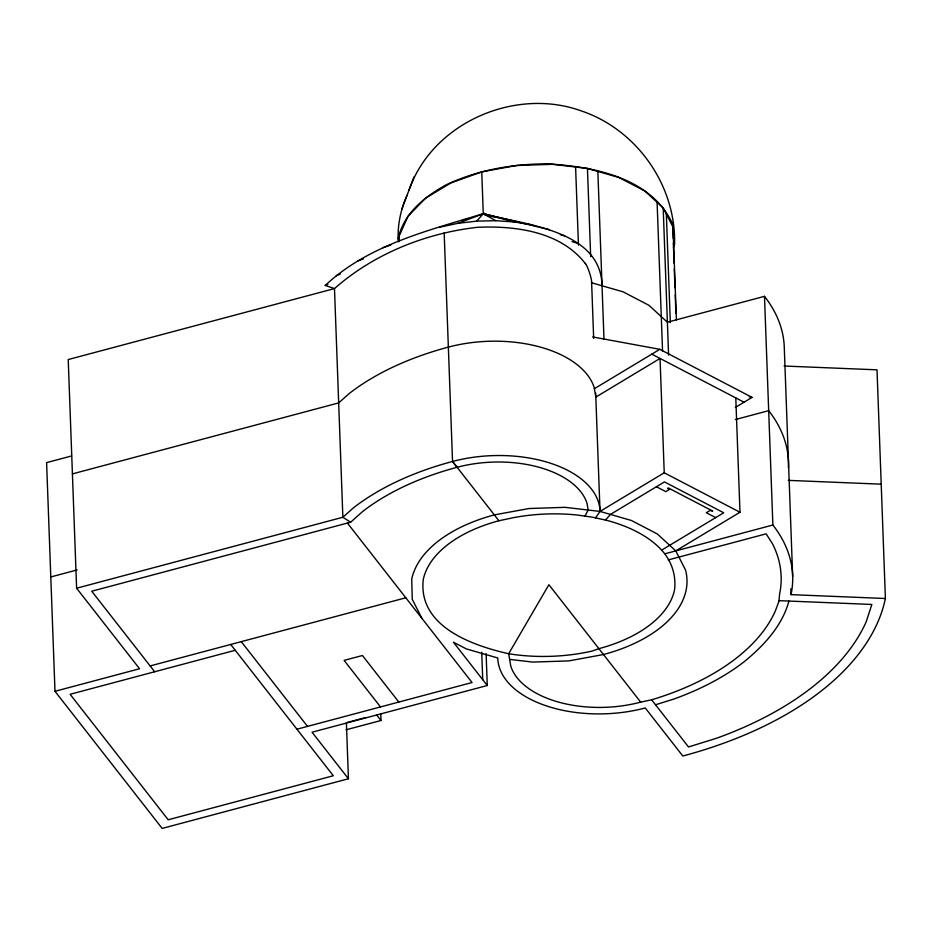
<?xml version="1.0" encoding="UTF-8"?>
<svg xmlns="http://www.w3.org/2000/svg" width="932" height="932" viewBox="0 0 932 932"><rect width="100%" height="100%" fill="white"/><g stroke="black" fill="none" stroke-linecap="round" stroke-linejoin="round"><path stroke-width="1.4" d="M398.348 241.784C397.207 225.87 400.562 209.898 407.016 195.347M591.54 282.21C592.286 280.893 588.29 267.146 585.331 263.395M602.025 285.751C600.977 229.272 522.561 224.682 483.277 213.731L476.718 221.129L457.88 223.319L439.881 227.175M788.938 601.058C782.216 625.966 763.809 645.631 744.33 661.603A243.928 136.759 -2.1 0 1 673.661 699.128L655.522 704.767M409.066 190.023C432.483 122.884 514.72 87.037 580.974 110.791C636.789 129.373 676.294 185.654 674.558 244.499L673.487 247.318L674.069 263.197M401.715 209.397L414.041 176.824M398.092 238.895C403.544 213.416 424.724 196.535 446.498 184.664C478.081 169.88 512.798 163.869 547.515 163.846C593.649 166.607 651.503 177.511 672.741 224.251M399.164 236.076L408.018 216.236L425.621 198.132L450.773 183.01L481.739 171.872L516.445 165.5L552.49 164.323L587.44 168.412L618.906 177.499L644.746 190.955L663.188 207.883L672.997 227.105L676.399 320.002M584.97 516.118L588.162 510.037L587.009 503.245A94.202 52.809 -2.1 0 0 457.111 467.293L457.018 467.305A232.383 130.282 -2.1 0 0 362.699 511.47L350.618 522.223L91.732 591.226L154.689 671.751M595.525 517.877L600.022 511.423L664.236 472.792L739.985 512.25L735.791 397.917M605.474 520.068L610.413 514.429L664.458 481.914L723.71 512.786L661.65 550.136A126.193 70.75 -2.1 0 0 606.674 520.336L592.123 517.132L576.885 514.988A126.193 70.75 -2.1 0 0 514.01 517.563L498.911 520.755A126.554 70.948 -2.1 0 0 423.268 579.564C417.862 626.374 472.233 645.538 508.662 653.74A127.766 71.624 -2.1 0 0 592.181 651.049L598.892 648.66A126.554 70.948 -2.1 0 0 674.535 589.863C676.364 575.382 671.483 560.715 661.65 550.136M585.564 263.884C560.843 231.509 515.676 225.637 477.592 227.292C425.551 233.105 373.918 253.807 334.483 288.582L325.245 285.448C368.28 244.953 427.753 230.752 482.52 213.882M594.383 388.691L659.821 349.325L752.066 397.382L735.325 407.459M350.618 522.223L342.871 517.26L334.483 288.582L68.222 359.542L76.61 588.22L342.871 517.26L353.473 507.812A243.928 136.759 -2.1 0 1 452.544 461.457A105.759 59.287 -2.1 0 1 600.022 511.423L631.477 520.51L657.316 533.978L675.77 550.894L739.985 512.25M325.245 285.448L327.901 284.342M462.61 220.581L467.759 218.484M336.242 275.651L340.25 274.078M457.88 223.319L484.489 213.265M357.876 260.878L363.329 258.933M382.644 247.737L390.834 245.034M71.554 455.969L46.6 462.622L54.988 691.299L162.168 828.408L348.44 778.756L346.389 722.766M72.416 473.887L338.677 402.915L349.279 393.479A243.928 136.759 -2.1 0 1 448.362 347.112A105.759 59.287 -2.1 0 1 594.173 387.479L595.828 397.09L660.042 358.447L664.236 472.792M792.689 576.722L784.301 348.044A243.928 136.759 -2.1 0 0 764.485 296.341L667.382 322.216L648.928 305.3L623.1 291.832L591.459 282.734M50.794 576.955L77.135 569.941M735.325 419.563L768.679 410.674A243.928 136.759 -2.1 0 1 788.437 467.899M54.988 691.299L139.567 668.757L76.61 588.22M150.134 665.937L405.816 597.785M235.237 650.28L70.11 694.293L168.191 819.776L333.318 775.75L230.693 644.466M665.192 553.713L772.873 525.019L764.485 296.341M668.256 559.922L766.127 533.838L772.43 543.647A232.383 130.282 -2.1 0 1 779.583 594.173L778.931 601.291L775.377 610.891A233.606 130.969 -2.1 0 1 651.631 699.792L640.692 702.134A94.202 52.809 -2.1 0 1 510.794 666.17L508.662 653.74L548.901 584.713L640.692 702.134M296.935 729.208L472.07 682.527L347.415 523.073M347.671 722.347L365.868 717.489M486.108 653.67L487.273 685.509L312.057 732.214L348.44 778.756M345.97 729.826L380.99 720.494L380.734 713.691M476.718 221.129L495.801 220.686L514.627 221.979L532.673 224.996M784.103 366.02L877.012 369.829L885.4 598.507A338.98 190.046 -2.1 0 1 682.807 756.003L645.259 707.971A105.759 59.287 -2.1 0 1 497.781 657.992L466.315 648.905L453.406 642.183L487.273 685.509M788.297 480.364L881.206 484.174M772.873 525.019A243.928 136.759 -2.1 0 1 791.035 594.639L885.4 598.507M778.989 600.651L871.851 604.46L866.166 621.865A327.447 183.581 -2.1 0 1 716.382 738.295L688.515 746.975L651.631 699.792M509.629 659.378L532.731 662.081L568.788 660.904L603.482 654.532A138.169 77.461 -2.1 0 0 685.568 570.116L675.77 550.894M592.624 336.941L659.821 349.325M749.212 396.857L752.066 397.382M481.739 171.872L483.277 213.731L549.484 229.656M485.817 215.141L483.277 213.731L514.627 221.979M495.801 220.686L483.277 213.731L497.292 217.54M560.377 234.666L564.582 235.819M488.729 215.711L483.277 213.731L492.993 216.772M572.038 241.586L577.595 243.322M483.277 213.731L488.578 215.979M651.794 354.148L744.039 402.216M656.431 486.749L665.809 491.63L669.537 489.393L667.568 488.356L668.279 487.925L712.724 511.086L710.033 510.48L706.305 512.728L715.683 517.621M444.168 232.779L452.544 461.457L498.911 520.755M398.814 702.052L362.432 655.511L344.118 660.392L380.501 706.934M376.551 714.821L380.99 720.494M241.26 641.647L307.513 726.389M452.544 461.457L457.018 467.305M422.033 618.522L412.235 599.299L411.746 579.087A138.169 77.461 -2.1 0 1 494.321 514.895L529.015 508.523L565.072 507.334L600.022 511.423L595.664 392.803M790.825 588.849L791.035 594.639M674.279 268.975L674.966 287.743M675.234 294.966L675.898 313.059M666.345 214.069L670.329 322.623M663.188 207.883L668.593 355.092M657.095 202.291L662.559 351.364M597.843 171.418L603.994 339.306M587.44 168.412L590.678 256.696M591.634 282.757L593.672 338.491M575.592 167.026L578.457 245.186M481.716 652.19L482.729 679.684M672.997 227.105L673.277 238.65M673.382 242.984L673.487 247.318M399.199 237.439L399.292 241.539"/></g></svg>
